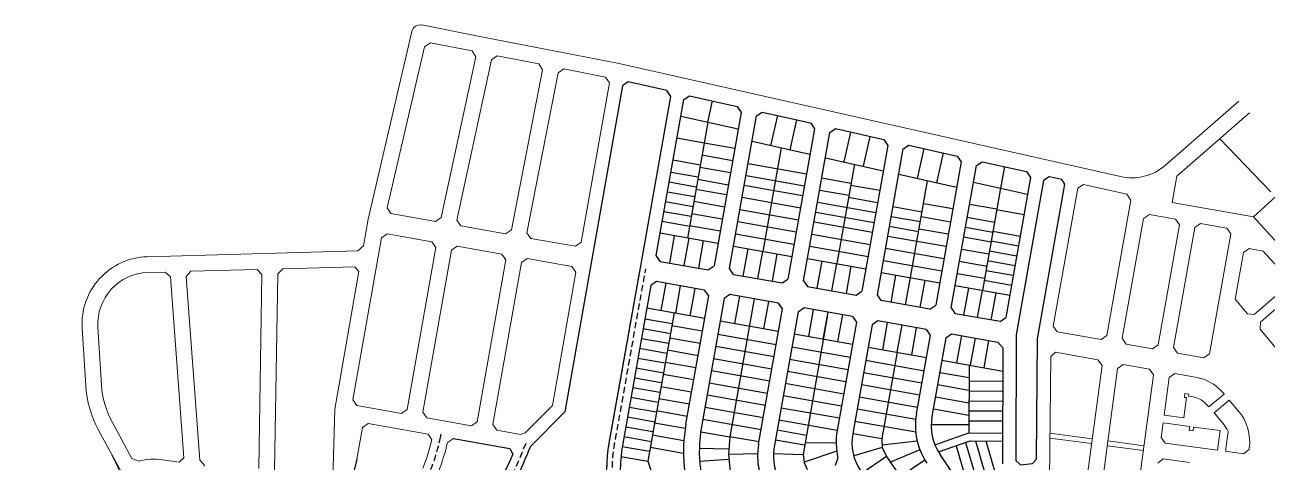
# Model space of a CAD drawing. Extents: x 296374 to 298792, y 6267790 to 6270844.
# Drawn here: x 296643 to 297901, y 6270400 to 6270843 of the extents above; entities that cross this region are included whole.
import ezdxf

# ---------------------------------------------------------------- set-up
doc = ezdxf.new("R2010")
doc.units = 0
doc.linetypes.add('DASHED2', pattern=[9.525, 6.35, -3.175])
for name, color, linetype in [('_User_xref', 251, 'Continuous'), ('X-Masterplan_LotLayout_P2$0$D-RD-Future_BDY', 251, 'Continuous'), ('X-Masterplan_LotLayout_P2$0$D-RD-Future_CL', 251, 'DASHED2'), ('X-Masterplan_LotLayout_P2$0$D-RD-P3_BDY', 251, 'Continuous'), ('X-Masterplan_LotLayout_P2$0$D-RD-Stage34_BDY', 251, 'Continuous')]:
    doc.layers.add(name, color=color, linetype=linetype)

# ---------------------------------------------------------------- blocks, each defined once
blk = doc.blocks.new('X-Masterplan_LotLayout_P2')
at = {"layer": 'X-Masterplan_LotLayout_P2$0$D-RD-Future_BDY', "lineweight": 0}
for p, q in [((297107, 6270830.5), (297044.7, 6270842.7)), ((297034.8, 6270836.2), (296990.5, 6270646)), ((297709, 6270677.4), (297684.2, 6270537.9)), ((297714.7, 6270681.2), (297709, 6270677.4)), ((297758.7, 6270671.3), (297714.7, 6270681.2)), ((297738.4, 6270528.3), (297762.7, 6270665.3)), ((297762.7, 6270665.3), (297758.7, 6270671.3)), ((297781.5, 6270650.8), (297775.7, 6270646.7)), ((297808, 6270646.1), (297781.5, 6270650.8)), ((296985.8, 6270619), (296990.5, 6270646)), ((297775.7, 6270646.7), (297754.1, 6270525.5)), ((297790.6, 6270519), (297812.1, 6270640.3)), ((297806, 6270516.3), (297827.5, 6270637.6)), ((297812.1, 6270640.3), (297808, 6270646.1)), ((297827.5, 6270637.6), (297833.3, 6270641.6)), ((297833.3, 6270641.6), (297859.9, 6270636.9)), ((297863.9, 6270631.1), (297842.4, 6270509.8)), ((297859.9, 6270636.9), (297863.9, 6270631.1)), ((296979.9, 6270613.9), (296766.9, 6270608.1)), ((296979.9, 6270613.9), (296985.8, 6270619)), ((296898.9, 6270590.7), (296895.8, 6270391.6)), ((297894.2, 6270541.9), (297928.1, 6270571.5)), ((297684.2, 6270537.9), (297688.3, 6270532.1)), ((297893.6, 6270534.8), (297894.2, 6270541.9)), ((296700.9, 6270535.9), (296704.6, 6270477.5)), ((297688.3, 6270532.1), (297732.6, 6270524.2)), ((297732.6, 6270524.2), (297738.4, 6270528.3)), ((297754.1, 6270525.5), (297758.2, 6270519.7)), ((297930.4, 6270490.3), (297893.6, 6270534.8)), ((297758.2, 6270519.7), (297784.8, 6270515)), ((297784.8, 6270515), (297790.6, 6270519)), ((297810, 6270510.5), (297806, 6270516.3)), ((297681.6, 6270507.1), (297680.5, 6270382.3)), ((297686.6, 6270511.3), (297681.6, 6270507.1)), ((297729.4, 6270503.7), (297686.6, 6270511.3)), ((297733.6, 6270497.8), (297729.4, 6270503.7)), ((297749.4, 6270495), (297755, 6270499.1)), ((297755, 6270499.1), (297781.6, 6270494.4)), ((297836.6, 6270505.8), (297810, 6270510.5)), ((297842.4, 6270509.8), (297836.6, 6270505.8)), ((297710.5, 6270326.4), (297733.6, 6270497.8)), ((297726.4, 6270324.3), (297749.4, 6270495)), ((297785.8, 6270488.6), (297763, 6270319.2)), ((297781.6, 6270494.4), (297785.8, 6270488.6)), ((297149.5, 6270429.8), (297177, 6270457.4)), ((297795.4, 6270439.9), (297822.4, 6270436.2)), ((297796.5, 6270447.8), (297816.3, 6270445.1)), ((296717.5, 6270432.4), (296742.7, 6270386.3)), ((297821.8, 6270432.3), (297825.8, 6270431.7)), ((297826.3, 6270435.7), (297853.3, 6270432.1)), ((297795.6, 6270403.5), (297790, 6270399.2)), ((297822.3, 6270399.9), (297795.6, 6270403.5))]:
    blk.add_line(p, q, dxfattribs=at)
at = {"layer": 'X-Masterplan_LotLayout_P2$0$D-RD-Future_BDY'}
for p, q in [((297334.5, 6270744.3), (297313.7, 6270627)), ((297408.6, 6270718.4), (297390, 6270613.4)), ((297482.8, 6270701.7), (297465, 6270601.1)), ((297580.9, 6270556.2), (297606.5, 6270700.5)), ((297606.5, 6270700.5), (297612.3, 6270704.3)), ((297612.3, 6270704.3), (297657.2, 6270694.2)), ((297634.7, 6270699.3), (297630.9, 6270677.6)), ((297661.2, 6270688.2), (297636.1, 6270546.4)), ((297657.2, 6270694.2), (297661.2, 6270688.2)), ((297630.9, 6270677.6), (297612.5, 6270574)), ((297286.1, 6270603.4), (297282.1, 6270609.2)), ((297286.1, 6270603.4), (297334.9, 6270594.8)), ((297435.4, 6270606.4), (297494.5, 6270595.9)), ((297334.9, 6270594.8), (297340.7, 6270598.8)), ((297360.5, 6270590.2), (297356.4, 6270596)), ((297360.5, 6270590.2), (297409.7, 6270581.5)), ((297409.7, 6270581.5), (297415.5, 6270585.5)), ((297431.4, 6270583.7), (297435.5, 6270577.9)), ((297435.5, 6270577.9), (297484.7, 6270569.2)), ((297312.2, 6270438.6), (297335.3, 6270568.5)), ((297335.3, 6270568.5), (297331.2, 6270574.3)), ((297356.8, 6270569.7), (297351, 6270565.7)), ((297406.1, 6270561), (297356.8, 6270569.7)), ((297484.7, 6270569.2), (297490.5, 6270573.3)), ((297510.1, 6270563.7), (297506.1, 6270569.5)), ((297559.4, 6270554.9), (297510.1, 6270563.7)), ((297385.8, 6270418.2), (297410.1, 6270555.2)), ((297425.9, 6270552.4), (297401.6, 6270415.4)), ((297410.1, 6270555.2), (297406.1, 6270561)), ((297425.9, 6270552.4), (297431.7, 6270556.5)), ((297480.9, 6270547.7), (297431.7, 6270556.5)), ((297559.4, 6270554.9), (297565.2, 6270559)), ((297580.9, 6270556.2), (297585, 6270550.4)), ((297630.3, 6270542.4), (297585, 6270550.4)), ((297484.9, 6270541.9), (297465.4, 6270432)), ((297480.9, 6270547.7), (297484.9, 6270541.9)), ((297630.3, 6270542.4), (297636.1, 6270546.4)), ((297480.9, 6270519.3), (297421.9, 6270529.8)), ((297575.5, 6270525.9), (297581.3, 6270529.9)), ((297581.3, 6270529.9), (297628.2, 6270521.6)), ((297478.6, 6270506), (297419.5, 6270516.5)), ((297628.2, 6270521.6), (297633.1, 6270515.7)), ((297633.1, 6270515.7), (297632.7, 6270398.3)), ((297476.4, 6270493.7), (297417.3, 6270504.2)), ((297526.2, 6270511.3), (297510.7, 6270424)), ((297474.2, 6270481.4), (297415.1, 6270491.9)), ((297599, 6270498.3), (297598.8, 6270429.7)), ((297472, 6270469.1), (297412.9, 6270479.6)), ((297599, 6270482.3), (297633, 6270482.2)), ((297469.8, 6270456.8), (297410.8, 6270467.3)), ((297598.9, 6270472.2), (297633, 6270472.1)), ((297598.9, 6270462.1), (297632.9, 6270462)), ((297467.7, 6270444.5), (297408.6, 6270454.9)), ((297598.9, 6270452), (297632.9, 6270451.9)), ((297465.5, 6270432.2), (297406.4, 6270442.6)), ((297598.8, 6270441.9), (297632.9, 6270441.8)), ((297564.4, 6270417.7), (297598.8, 6270429.7)), ((297585.6, 6270384.4), (297569.6, 6270408))]:
    blk.add_line(p, q, dxfattribs=at)
at = {"layer": 'X-Masterplan_LotLayout_P2$0$D-RD-Future_BDY', "lineweight": 0}
for points in [[(297243.1, 6270803.9), (297107, 6270830.5)], [(297064.6, 6270647.8), (297099.6, 6270810.5), (297095.7, 6270816.4), (297053.7, 6270824.6), (297047.6, 6270820.7), (297009.6, 6270657.5)], [(297080.4, 6270645), (297115.3, 6270807.5)], [(297115.3, 6270807.5), (297121.2, 6270811.4)], [(297121.2, 6270811.4), (297163.3, 6270803.2)], [(297163.3, 6270803.2), (297167.2, 6270797.3)], [(297752.2, 6270689.2), (297243.1, 6270803.9)], [(297167.2, 6270797.3), (297135.5, 6270635.2)], [(297151.2, 6270632.4), (297182.9, 6270794.2)], [(297182.9, 6270794.2), (297188.8, 6270798.2)], [(297188.8, 6270798.2), (297230.9, 6270790)], [(297230.9, 6270790), (297234.9, 6270784.1)], [(297234.9, 6270784.1), (297206.3, 6270622.7)], [(297872, 6270765.5), (297797.8, 6270700.7)], [(297809.2, 6270689.5), (297882.9, 6270753.7)], [(297904.4, 6270673.7), (297852.8, 6270727.5)], [(297809.2, 6270689.5), (297804.5, 6270662.9)], [(297886.9, 6270648.3), (297804.5, 6270662.9)], [(297013.4, 6270651.8), (297009.6, 6270657.5)], [(297013.4, 6270651.8), (297058.7, 6270643.8)], [(297058.7, 6270643.8), (297064.6, 6270647.8)], [(297084.3, 6270639.2), (297080.4, 6270645)], [(297129.6, 6270631.2), (297084.3, 6270639.2)], [(297932.8, 6270598.1), (297886.9, 6270648.3)], [(296974.9, 6270463.3), (297004, 6270627.3)], [(297004, 6270627.3), (297009.8, 6270631.3)], [(297009.8, 6270631.3), (297055, 6270623.3)], [(297135.5, 6270635.2), (297129.6, 6270631.2)], [(297155.2, 6270626.6), (297151.2, 6270632.4)], [(297200.5, 6270618.6), (297155.2, 6270626.6)], [(297030, 6270453.5), (297059.1, 6270617.5)], [(297045.8, 6270450.8), (297074.8, 6270614.7)], [(297055, 6270623.3), (297059.1, 6270617.5)], [(297074.8, 6270614.7), (297080.6, 6270618.7)], [(297125.9, 6270610.7), (297080.6, 6270618.7)], [(297206.3, 6270622.7), (297200.5, 6270618.6)], [(297896.9, 6270613.8), (297882.6, 6270616.3), (297876.8, 6270612.2), (297868.5, 6270565.2)], [(297896.9, 6270613.8), (297922.1, 6270586.1), (297921.7, 6270579.1), (297887.8, 6270549.7), (297880.9, 6270550.2), (297868.5, 6270565.2)], [(297130, 6270604.9), (297100.9, 6270441)], [(297145.7, 6270602.1), (297116.7, 6270438.2)], [(297130, 6270604.9), (297125.9, 6270610.7)], [(297145.7, 6270602.1), (297151.5, 6270606.2)], [(297151.5, 6270606.2), (297196.8, 6270598.1)], [(296767.4, 6270592.1), (296785, 6270592.6)], [(296790.4, 6270587.7), (296785, 6270592.6)], [(296803.8, 6270404.5), (296790.4, 6270587.7)], [(296806.4, 6270588.1), (296811, 6270593.3)], [(296820, 6270402.2), (296806.4, 6270588.1)], [(296811, 6270593.3), (296878, 6270595.1)], [(296878, 6270595.1), (296882.9, 6270590.2)], [(296882.9, 6270590.2), (296879.9, 6270393.8)], [(296898.9, 6270590.7), (296904, 6270595.8)], [(296900.7, 6270385.9), (296949.8, 6270379), (296954.9, 6270383.3), (296956.9, 6270453.7), (296981.2, 6270593), (296977.1, 6270597.8), (296904, 6270595.8)], [(297177, 6270457.4), (297200.9, 6270592.3)], [(297196.8, 6270598.1), (297200.9, 6270592.3)], [(296720.5, 6270478.5), (296716.9, 6270536.9)], [(297848.7, 6270477.3), (297854.7, 6270472)], [(296978.9, 6270457.5), (296974.9, 6270463.3)], [(297836.8, 6270461.2), (297841.9, 6270456.1)], [(297857.3, 6270469.1), (297841.9, 6270456.1)], [(297862.4, 6270463), (297847.2, 6270450.1)], [(297856.9, 6270469.5), (297857.3, 6270469.1)], [(297862.4, 6270463), (297871.6, 6270452.1)], [(296978.9, 6270457.5), (297024.2, 6270449.5)], [(297024.2, 6270449.5), (297030, 6270453.5)], [(297049.8, 6270445), (297045.8, 6270450.8)], [(297847.2, 6270450.1), (297856.3, 6270439.2)], [(296751.3, 6270403.9), (296731.6, 6270440.1)], [(296984.7, 6270435.2), (296990.5, 6270439.2)], [(296990.5, 6270439.2), (297051.2, 6270428.5)], [(297049.8, 6270445), (297095.1, 6270436.9)], [(297095.1, 6270436.9), (297100.9, 6270441)], [(297120.7, 6270432.4), (297116.7, 6270438.2)], [(297822.4, 6270436.2), (297821.8, 6270432.3)], [(296979, 6270403.3), (296984.7, 6270435.2)], [(297055, 6270422.7), (297051.2, 6270428.5)], [(297070.8, 6270419.9), (297076.8, 6270423.9)], [(297120.7, 6270432.4), (297144.6, 6270428.1)], [(297144.6, 6270428.1), (297149.5, 6270429.8)], [(297680.9, 6270429.6), (297723.6, 6270423.8)], [(297680.9, 6270424.5), (297723, 6270418.9)], [(297826.3, 6270435.7), (297825.8, 6270431.7)], [(297738.8, 6270416.7), (297775.5, 6270411.8)], [(297739.5, 6270421.7), (297776.2, 6270416.7)], [(297877, 6270408.7), (297882.6, 6270413)], [(297882.7, 6270413.9), (297882.6, 6270413)], [(296751.3, 6270403.9), (296758.6, 6270401.1)], [(296799.2, 6270400.2), (296782.1, 6270402.6)], [(296799.2, 6270400.2), (296803.8, 6270404.5)], [(296825.3, 6270396.5), (296820, 6270402.2)]]:
    blk.add_lwpolyline(points, dxfattribs=at)
at = {"layer": 'X-Masterplan_LotLayout_P2$0$D-RD-Future_BDY'}
blk.add_lwpolyline([(297266.2, 6270596.9), (297296.9, 6270770.2), (297292.9, 6270776.3), (297253.9, 6270785.1), (297248.1, 6270781.2), (297189.5, 6270450.9), (297154.8, 6270415.9, 0.000318), (297140, 6270380.8), (297234.2, 6270367.5, -0.083775), (297234.7, 6270419.3)], format="xyb", close=True, dxfattribs=at)
for points in [[(297282.1, 6270609.2), (297310.1, 6270767.3), (297315.9, 6270771.1), (297364.2, 6270760.2), (297368.2, 6270754.2), (297340.7, 6270598.8)], [(297334.5, 6270744.3), (297339.3, 6270765.8)], [(297307.1, 6270750.5), (297365.2, 6270737.4)], [(297356.4, 6270596), (297383.8, 6270750.7), (297389.6, 6270754.5), (297438.4, 6270743.5), (297442.4, 6270737.5), (297415.5, 6270585.5)], [(297398.4, 6270720.7), (297405.2, 6270751)], [(297417.9, 6270716.3), (297424.7, 6270746.6)], [(297330.7, 6270723.1), (297303.1, 6270728)], [(297431.4, 6270583.7), (297458.1, 6270733.9), (297463.8, 6270737.8), (297512.7, 6270726.8), (297516.7, 6270720.7), (297490.5, 6270573.3)], [(297472.6, 6270704), (297479.4, 6270734.3)], [(297492.1, 6270699.6), (297498.9, 6270729.9)], [(297361.7, 6270717.6), (297330.7, 6270723.1)], [(297379.3, 6270725), (297437.9, 6270711.8)], [(297506.1, 6270569.5), (297532.3, 6270717.2), (297538, 6270721), (297586.9, 6270710), (297590.9, 6270704), (297565.2, 6270559)], [(297546.8, 6270687.3), (297553.6, 6270717.5)], [(297566.3, 6270682.9), (297573.1, 6270713.1)], [(297326.8, 6270700.8), (297299.2, 6270705.7)], [(297359.5, 6270705.3), (297328.5, 6270710.8)], [(297375.3, 6270702.5), (297434.4, 6270692)], [(297453.5, 6270708.3), (297512.1, 6270695.1)], [(297324.6, 6270688.5), (297297, 6270693.4)], [(297357.4, 6270692.9), (297326.3, 6270698.5)], [(297373.1, 6270690.2), (297432.2, 6270679.7)], [(297449.9, 6270687.8), (297479.4, 6270682.6)], [(297527.7, 6270691.6), (297586.3, 6270678.4)], [(297322.8, 6270678.6), (297295.2, 6270683.5)], [(297353.4, 6270670.7), (297322.4, 6270676.2)], [(297355.2, 6270680.6), (297324.2, 6270686.1)], [(297430.4, 6270669.7), (297371.3, 6270680.2)], [(297447.7, 6270675.5), (297477.2, 6270670.3)], [(297508.5, 6270675), (297479, 6270680.2)], [(297539.6, 6270586.9), (297557, 6270685)], [(297603.5, 6270683.7), (297658.2, 6270671.4)], [(297319.3, 6270658.7), (297291.7, 6270663.6)], [(297321.1, 6270668.6), (297293.5, 6270673.5)], [(297351.2, 6270658.4), (297320.2, 6270663.9)], [(297428.2, 6270657.4), (297369.2, 6270667.9)], [(297445.5, 6270663.2), (297504.6, 6270652.7)], [(297506.4, 6270662.7), (297476.8, 6270667.9)], [(297317.5, 6270648.7), (297290, 6270653.6)], [(297349, 6270646.1), (297318, 6270651.6)], [(297426.1, 6270645.1), (297367, 6270655.6)], [(297443.8, 6270653.2), (297502.8, 6270642.8)], [(297521.9, 6270658.9), (297551.5, 6270653.6)], [(297582.4, 6270656.5), (297552.9, 6270661.7)], [(297599.5, 6270661.3), (297627.1, 6270656.4)], [(297654.5, 6270650.5), (297626.9, 6270655.4)], [(297315.8, 6270638.8), (297288.2, 6270643.7)], [(297346.9, 6270633.8), (297315.8, 6270639.3)], [(297423.9, 6270632.8), (297364.8, 6270643.3)], [(297442, 6270643.3), (297501.1, 6270632.8)], [(297518.4, 6270639), (297547.9, 6270633.7)], [(297520.2, 6270648.9), (297549.7, 6270643.7)], [(297580.1, 6270643.2), (297550.6, 6270648.4)], [(297595.4, 6270638), (297623, 6270633.1)], [(297597.2, 6270648), (297624.8, 6270643.1)], [(297344.7, 6270621.5), (297286.1, 6270631.9)], [(297295.9, 6270601.7), (297300.7, 6270629.3)], [(297310.5, 6270599.1), (297315.4, 6270626.7)], [(297421.7, 6270620.5), (297362.6, 6270631)], [(297439.8, 6270631), (297498.9, 6270620.5)], [(297516.6, 6270629), (297575.7, 6270618.6)], [(297577.9, 6270630.9), (297548.4, 6270636.1)], [(297593.7, 6270628.1), (297621.2, 6270623.2)], [(297650.7, 6270628.7), (297623.1, 6270633.6)], [(297325.2, 6270596.5), (297330, 6270624.1)], [(297360.4, 6270618.7), (297419.5, 6270608.2)], [(297370.3, 6270588.5), (297375.2, 6270616.1)], [(297385.1, 6270585.9), (297390, 6270613.4)], [(297437.6, 6270618.7), (297496.7, 6270608.2)], [(297514.5, 6270616.7), (297573.5, 6270606.3)], [(297591.5, 6270615.8), (297619, 6270610.9)], [(297647.1, 6270608.8), (297619.6, 6270613.7)], [(297648.9, 6270618.8), (297621.3, 6270623.7)], [(297399.9, 6270583.2), (297404.7, 6270610.8)], [(297445.3, 6270576.2), (297450.2, 6270603.8)], [(297460.1, 6270573.6), (297465, 6270601.1)], [(297512.3, 6270604.4), (297571.4, 6270593.9)], [(297589.3, 6270603.5), (297616.9, 6270598.6)], [(297645.4, 6270598.9), (297617.8, 6270603.8)], [(297474.9, 6270571), (297479.7, 6270598.5)], [(297510.1, 6270592.1), (297569.2, 6270581.6)], [(297520, 6270561.9), (297524.9, 6270589.5)], [(297587.1, 6270591.2), (297614.7, 6270586.3)], [(297643.6, 6270589), (297616, 6270593.8)], [(297287.3, 6270553.6), (297292.2, 6270581.2)], [(297302, 6270551), (297306.9, 6270578.6)], [(297316.6, 6270548.4), (297321.5, 6270576)], [(297534.7, 6270559.3), (297539.6, 6270586.9)], [(297549.5, 6270556.7), (297554.4, 6270584.3)], [(297584.9, 6270578.8), (297640.1, 6270569.1)], [(297593.8, 6270548.8), (297598.7, 6270576.4)], [(297641.8, 6270579), (297614.3, 6270583.9)], [(297381.4, 6270565.4), (297356.7, 6270425.6)], [(297361.8, 6270540.4), (297366.7, 6270568)], [(297391.3, 6270535.2), (297396.2, 6270562.8)], [(297607.6, 6270546.4), (297612.5, 6270574)], [(297621.4, 6270543.9), (297626.3, 6270571.5)], [(297272.7, 6270556.2), (297331.3, 6270545.8)], [(297300.2, 6270551.3), (297273.6, 6270401.2)], [(297436.6, 6270527.2), (297441.5, 6270554.7)], [(297451.4, 6270524.5), (297456.3, 6270552.1)], [(297466.2, 6270521.9), (297471, 6270549.5)], [(297270.7, 6270545.3), (297298.3, 6270540.4)], [(297328.9, 6270532.6), (297297.9, 6270538.1)], [(297347, 6270543.1), (297406.1, 6270532.6)], [(297455.4, 6270547.2), (297431, 6270408)], [(297511.5, 6270513.9), (297516.3, 6270541.5)], [(297526.2, 6270511.3), (297531.1, 6270538.8)], [(297267.2, 6270525.4), (297294.8, 6270520.5)], [(297269, 6270535.4), (297296.5, 6270530.5)], [(297326.7, 6270520.2), (297295.7, 6270525.7)], [(297344.7, 6270529.8), (297403.7, 6270519.3)], [(297541, 6270508.6), (297545.9, 6270536.2)], [(297591.2, 6270528.2), (297586.3, 6270500.6)], [(297605, 6270525.7), (297600.1, 6270498.2)], [(297265.4, 6270515.5), (297293, 6270510.6)], [(297324.5, 6270507.9), (297293.5, 6270513.4)], [(297342.5, 6270517.5), (297401.6, 6270507)], [(297496.7, 6270516.5), (297555.8, 6270506)], [(297618.7, 6270523.3), (297613.9, 6270495.7)], [(297263.7, 6270505.5), (297291.3, 6270500.6)], [(297322.4, 6270495.6), (297291.3, 6270501.1)], [(297340.3, 6270505.1), (297399.4, 6270494.7)], [(297494.3, 6270503.2), (297553.4, 6270492.7)], [(297571.5, 6270503.2), (297633, 6270492.3)], [(297261.9, 6270495.6), (297289.5, 6270490.7)], [(297320.2, 6270483.3), (297289.2, 6270488.8)], [(297338.1, 6270492.8), (297397.2, 6270482.4)], [(297492.1, 6270490.9), (297551.2, 6270480.4)], [(297569.3, 6270490.9), (297599, 6270485.7)], [(297258.4, 6270475.7), (297286, 6270470.8)], [(297260.2, 6270485.6), (297287.7, 6270480.7)], [(297318, 6270471), (297287, 6270476.5)], [(297335.9, 6270480.5), (297395, 6270470)], [(297490, 6270478.6), (297549, 6270468.1)], [(297567.1, 6270478.6), (297598.9, 6270473)], [(297256.6, 6270465.8), (297284.2, 6270460.9)], [(297315.8, 6270458.7), (297284.8, 6270464.2)], [(297333.7, 6270468.2), (297392.8, 6270457.7)], [(297487.8, 6270466.3), (297546.9, 6270455.8)], [(297565, 6270466.3), (297598.9, 6270460.3)], [(297254.9, 6270455.8), (297282.4, 6270450.9)], [(297313.6, 6270446.4), (297282.6, 6270451.9)], [(297331.6, 6270455.9), (297390.6, 6270445.4)], [(297485.6, 6270454), (297544.9, 6270443.5)], [(297562.8, 6270454), (297598.8, 6270447.6)], [(297253.1, 6270445.9), (297280.7, 6270441)], [(297311.5, 6270434.1), (297280.4, 6270439.6)], [(297329.4, 6270443.6), (297388.5, 6270433.1)], [(297483.4, 6270441.7), (297544.9, 6270430.8)], [(297560.6, 6270438.2), (297598.8, 6270438.1)], [(297249.6, 6270426), (297277.1, 6270421.1)], [(297251.3, 6270435.9), (297278.9, 6270431)], [(297310.2, 6270421.6), (297278.2, 6270427.3)], [(297327.2, 6270430.8), (297356.7, 6270425.6)], [(297356.7, 6270425.6), (297355.4, 6270407.8), (297356.7, 6270393.7), (297360, 6270380), (297366.3, 6270364.7)], [(297386.3, 6270420.8), (297356.7, 6270425.6)], [(297404.6, 6270432.7), (297434.2, 6270427.5)], [(297481.2, 6270429.2), (297510.7, 6270424)], [(297510.7, 6270424), (297511.1, 6270415), (297515.4, 6270406), (297529.2, 6270385.7)], [(297564.4, 6270417.7), (297598.8, 6270429.7), (297632.8, 6270429.5)], [(297247.8, 6270416), (297275.4, 6270411.1)], [(297309.8, 6270409), (297276.1, 6270415)], [(297355.5, 6270413.2), (297325.8, 6270414.1)], [(297402.9, 6270422.7), (297432.4, 6270417.5)], [(297465, 6270411.1), (297431.9, 6270400.2)], [(297464.4, 6270419.7), (297432.8, 6270419.5)], [(297511.1, 6270415), (297482.2, 6270406.6)], [(297546.5, 6270421.4), (297511, 6270417.3)], [(297549.2, 6270412.7), (297519.3, 6270400.2)], [(297568, 6270410.5), (297600.1, 6270421.6), (297632.7, 6270421.5)], [(297585.8, 6270416.7), (297595.8, 6270382.8)], [(297595.3, 6270420), (297605.4, 6270386)], [(297605.4, 6270421.6), (297615.1, 6270388.9)], [(297615.9, 6270421.6), (297624.8, 6270391.4)], [(297246.5, 6270406), (297273.6, 6270401.2)], [(297273.6, 6270401.2), (297286.6, 6270363)], [(297326.1, 6270401.2), (297355.6, 6270403.2)], [(297384.8, 6270408.4), (297355.4, 6270407.8)], [(297400.8, 6270408.9), (297430.8, 6270408)], [(297431, 6270408), (297431.9, 6270400.2)], [(297435.5, 6270392.5), (297431.9, 6270400.2)], [(297466.2, 6270404.6), (297463.3, 6270396.6)], [(297515.4, 6270406), (297490.6, 6270389.1)], [(297504.3, 6270368.8), (297554.1, 6270402.5)]]:
    blk.add_lwpolyline(points, dxfattribs=at)
at = {"layer": 'X-Masterplan_LotLayout_P2$0$D-RD-Future_BDY', "lineweight": 0}
for points in [[(297752.2, 6270689.2, 0.2391), (297797.8, 6270700.7)], [(296767.4, 6270592.1, 0.424315), (296716.9, 6270536.9)], [(296720.5, 6270478.5, 0.109836), (296731.6, 6270440.1)], [(297848.7, 6270477.3, 0.11619), (297828, 6270486.2)], [(297836.8, 6270461.2, 0.11619), (297824.5, 6270466.5)], [(297857.3, 6270469.1, 0.019716), (297854.7, 6270472, 0.017023)], [(297882.7, 6270413.9, 0.21177), (297871.6, 6270452.1)], [(297045.8, 6270393.9, 0.039466), (297055, 6270422.7, 0.039466)], [(297062.1, 6270391.6, 0.035643), (297070.8, 6270419.9, 0.035643)], [(296642.9, 6269834.5), (296668.2, 6270124.1, -0.110155), (296694.1, 6270205.9), (296730.1, 6270268.1, 0.265721), (296731, 6270407.1, 0.264719)], [(296782.1, 6270402.6, 0.102669), (296758.6, 6270401.1)]]:
    blk.add_lwpolyline(points, format="xyb", dxfattribs=at)
at = {"layer": 'X-Masterplan_LotLayout_P2$0$D-RD-Future_BDY'}
blk.add_lwpolyline([(297668.3, 6270525.1), (297696, 6270681.4), (297692.8, 6270686.2), (297680.1, 6270689), (297674.4, 6270685.2), (297646.7, 6270528.9), (297646.2, 6270401.7), (297651.1, 6270397.4), (297663.2, 6270398.8), (297667.2, 6270403.3)], close=True, dxfattribs=at)
at = {"layer": 'X-Masterplan_LotLayout_P2$0$D-RD-Future_BDY', "lineweight": 0, "flags": 128}
for points in [[(297886.9, 6270648.3), (297909.1, 6270668.6)], [(297828, 6270486.2), (297807.2, 6270489.9), (297801.6, 6270485.8), (297796.5, 6270447.8)], [(297819.1, 6270465.4), (297816.3, 6270445.1)], [(297821.6, 6270469), (297817.6, 6270469.7), (297817.1, 6270465.7)], [(297819.1, 6270465.4), (297817.1, 6270465.7)], [(297821.3, 6270467), (297821.6, 6270469)], [(297824.5, 6270466.5), (297821.3, 6270467)], [(297795.4, 6270439.9), (297793.4, 6270425), (297797.7, 6270419.4), (297850.6, 6270412.3)], [(297853.3, 6270432.1), (297850.6, 6270412.3)], [(297861.2, 6270431), (297858.5, 6270411.2)], [(297858.5, 6270411.2), (297877, 6270408.7)]]:
    blk.add_lwpolyline(points, dxfattribs=at)
at = {"layer": 'X-Masterplan_LotLayout_P2$0$D-RD-Future_BDY'}
for points in [[(297331.2, 6270574.3), (297282.5, 6270582.9), (297276.7, 6270578.9), (297248, 6270416.9, 0.095043), (297248.7, 6270363.4)], [(297351, 6270565.7), (297328, 6270435.8, 0.150855), (297338.3, 6270352.7, 0.158272)], [(297545.7, 6270449.1), (297559.8, 6270528.7), (297555.7, 6270534.5), (297506.5, 6270543.2), (297500.7, 6270539.1), (297481.2, 6270429.2, 0.195119), (297489.3, 6270391), (297518.3, 6270348.1)], [(297575.5, 6270525.9), (297561.4, 6270446.3, 0.195119), (297569.6, 6270408)], [(297312.2, 6270438.6, 0.13874), (297320.8, 6270353)], [(297465.4, 6270432, 0.101806), (297466.2, 6270404.6, 0.101806)]]:
    blk.add_lwpolyline(points, format="xyb", dxfattribs=at)
at = {"layer": 'X-Masterplan_LotLayout_P2$0$D-RD-Future_BDY', "lineweight": 0, "flags": 128}
blk.add_lwpolyline([(297861.2, 6270431, 0.08241), (297856.3, 6270439.2)], format="xyb", dxfattribs=at)
at = {"layer": 'X-Masterplan_LotLayout_P2$0$D-RD-Future_BDY', "lineweight": 0}
for centre, radius, start, end in [((297043.1, 6270834.3), 8.5, 78.9414, 166.8799), ((296768.8, 6270540.1), 68, 91.574, 183.543), ((296812.4, 6270484.2), 108, 183.543, 208.6151)]:
    blk.add_arc(centre, radius, start, end, dxfattribs=at)
at = {"layer": 'X-Masterplan_LotLayout_P2$0$D-RD-Future_BDY'}
for centre, radius in [((297612.6, 6270437.2), 68), ((297452.8, 6270406.3), 68), ((297452.8, 6270406.3), 52)]:
    blk.add_arc(centre, radius, 169.9407, 214.1039, dxfattribs=at)
at = {"layer": 'X-Masterplan_LotLayout_P2$0$D-RD-Future_CL', "flags": 128}
for points in [[(297234.3, 6270367.4, -0.083977), (297234.7, 6270419.3), (297266.2, 6270596.9)], [(297390, 6270151), (297366.2, 6270186.2, 0.063686), (297282.3, 6270281.4), (297282.1, 6270281.5, -0.16296), (297243.9, 6270347.4), (297240.9, 6270361.8, -0.008146), (297240, 6270366.6, -0.086829), (297240.1, 6270418.3), (297271.6, 6270595.9)], [(297019.7, 6270284.3), (297022.8, 6270305.7, -0.082323), (297042.4, 6270368.1), (297046.6, 6270376.6, 0.060673), (297063.1, 6270422.1)], [(297150.1, 6270419), (297143.3, 6270402.9, -0.027788), (297131.2, 6270377.9), (297102.8, 6270327.1, 0.111345), (297077.9, 6270242.8), (297065.1, 6270047.7)]]:
    blk.add_lwpolyline(points, format="xyb", dxfattribs=at)
blk.add_lwpolyline([(297063.1, 6270422.1), (297064.5, 6270428.4)], dxfattribs=at)
at = {"layer": 'X-Masterplan_LotLayout_P2$0$D-RD-P3_BDY', "flags": 128}
for points in [[(297076.8, 6270423.9), (297133.9, 6270413.8)], [(297133.9, 6270413.8), (297136.9, 6270408.3)]]:
    blk.add_lwpolyline(points, dxfattribs=at)
at = {"layer": 'X-Masterplan_LotLayout_P2$0$D-RD-Stage34_BDY', "flags": 128}
for points in [[(296979, 6270403.3), (296958.3, 6270318.5, 0.006282), (296955.6, 6270306.4)], [(297136.9, 6270408.3), (297135.9, 6270406, -0.027788), (297124.2, 6270381.8), (297095.8, 6270331, 0.054825), (297078.1, 6270289.1)]]:
    blk.add_lwpolyline(points, format="xyb", dxfattribs=at)

msp = doc.modelspace()

# ---------------------------------------------------------------- block references
at = {"layer": '_User_xref', "color": 7}
msp.add_blockref('X-Masterplan_LotLayout_P2', (0, 0), dxfattribs=at)

doc.saveas('drawing.dxf')
